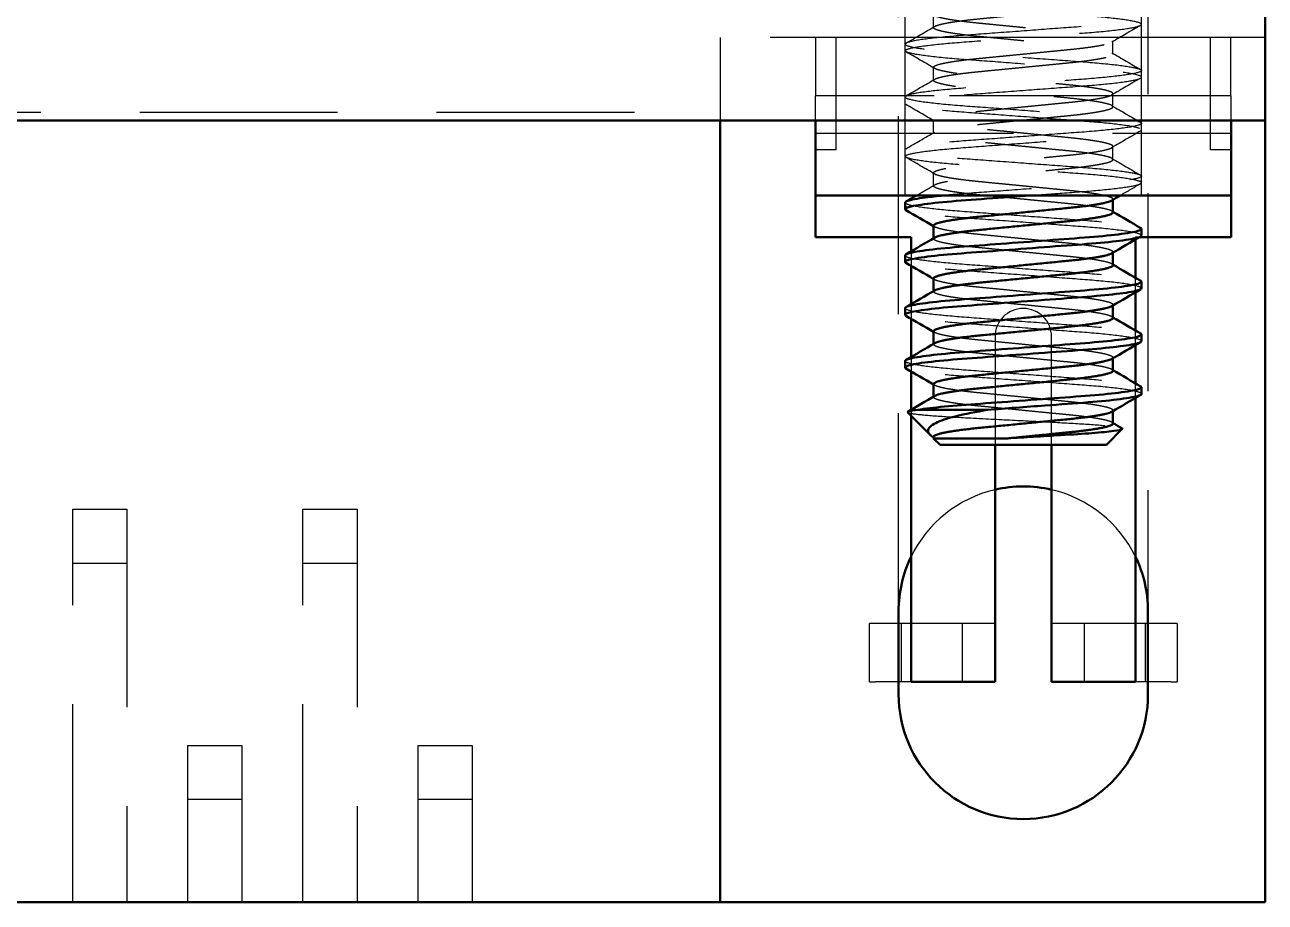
# Model space of a CAD drawing. Header units: millimetres. Extents: x 0 to 420, y 0 to 297.
# Drawn here: x 110.17 to 125.09, y 179.51 to 190.07 of the extents above; entities that cross this region are included whole.
import ezdxf

# ---------------------------------------------------------------- set-up
doc = ezdxf.new("R2010")
doc.units = ezdxf.units.MM
doc.header["$LTSCALE"] = 0.75
doc.linetypes.add('HIDDEN2', pattern=[4.7625, 3.175, -1.5875])
doc.layers.add('Hidden', color=7, linetype='HIDDEN2', lineweight=25)
doc.layers.add('Visible', color=7, linetype='Continuous', lineweight=50)

msp = doc.modelspace()

# ---------------------------------------------------------------- linework, layer by layer
at = {"layer": 'Hidden', "extrusion": (-1e-16, -1, 0)}
for p, q in [((120.681, 183.015), (120.681, 191.615)), ((120.759, 189.915), (120.759, 191.615)), ((123.603, 189.915), (123.603, 191.615)), ((123.681, 191.615), (123.681, 183.015)), ((121.102, 190.033), (121.102, 190.192)), ((118.536, 189.915), (118.536, 188.915)), ((125.091, 189.915), (118.536, 189.915)), ((119.686, 189.215), (119.686, 189.915)), ((119.931, 189.215), (119.931, 189.915)), ((123.676, 189.915), (120.686, 189.915)), ((120.759, 189.215), (120.759, 189.915)), ((120.759, 189.755), (120.759, 189.835)), ((123.26, 189.716), (123.26, 189.874)), ((123.603, 189.215), (123.603, 189.915)), ((124.431, 189.215), (124.431, 189.915)), ((124.676, 189.215), (124.676, 189.915)), ((121.102, 189.398), (121.102, 189.557)), ((123.603, 189.438), (123.603, 189.517)), ((124.681, 189.215), (119.681, 189.215)), ((119.681, 188.915), (119.681, 189.215)), ((119.931, 188.565), (119.931, 189.215)), ((123.676, 189.215), (120.686, 189.215)), ((120.759, 188.015), (120.759, 189.215)), ((123.26, 189.081), (123.26, 189.239)), ((123.603, 188.015), (123.603, 189.215)), ((124.431, 188.565), (124.431, 189.215)), ((124.681, 188.915), (124.681, 189.215)), ((120.759, 189.12), (120.759, 189.2)), ((100.836, 189.015), (118.536, 189.015)), ((121.102, 188.763), (121.102, 188.922)), ((119.681, 188.765), (124.681, 188.765)), ((123.603, 188.803), (123.603, 188.882)), ((119.931, 188.565), (119.681, 188.565)), ((120.759, 188.485), (120.759, 188.565)), ((123.26, 188.446), (123.26, 188.604)), ((124.681, 188.565), (124.431, 188.565)), ((121.102, 188.128), (121.102, 188.287)), ((123.603, 188.168), (123.603, 188.247)), ((123.26, 187.962), (123.26, 187.969)), ((121.102, 187.493), (121.102, 187.5)), ((123.531, 187.485), (123.531, 187.515)), ((123.582, 187.515), (123.531, 187.515)), ((120.831, 187.342), (120.831, 187.168)), ((123.26, 187.327), (123.26, 187.334)), ((123.531, 186.85), (123.531, 187.025)), ((121.102, 186.858), (121.102, 186.865)), ((120.831, 186.707), (120.831, 186.533)), ((123.26, 186.692), (123.26, 186.699)), ((123.531, 186.215), (123.531, 186.39)), ((121.102, 186.223), (121.102, 186.23)), ((121.841, 186.315), (121.841, 185.015)), ((122.521, 185.015), (122.521, 186.315)), ((120.831, 186.072), (120.831, 185.898)), ((123.26, 186.057), (123.26, 186.064)), ((123.531, 185.58), (123.531, 185.755)), ((121.102, 185.588), (121.102, 185.595)), ((120.831, 185.437), (120.831, 185.365)), ((123.26, 185.422), (123.26, 185.429)), ((121.116, 185.097), (121.107, 185.102)), ((110.746, 183.59), (110.746, 184.24)), ((110.746, 184.24), (111.396, 184.24)), ((110.746, 179.515), (110.746, 184.24)), ((110.746, 184.24), (111.396, 184.24)), ((111.396, 184.24), (111.396, 183.59)), ((111.396, 184.24), (111.396, 179.515)), ((113.516, 183.59), (113.516, 184.24)), ((113.516, 184.24), (114.166, 184.24)), ((113.516, 179.515), (113.516, 184.24)), ((113.516, 184.24), (114.166, 184.24)), ((114.166, 184.24), (114.166, 183.59)), ((114.166, 184.24), (114.166, 179.515)), ((111.396, 183.59), (110.746, 183.59)), ((114.166, 183.59), (113.516, 183.59)), ((120.403, 182.865), (120.331, 182.865)), ((120.331, 182.165), (120.331, 182.865)), ((120.831, 182.865), (120.403, 182.865)), ((120.831, 182.865), (120.712, 182.865)), ((120.712, 182.865), (120.712, 182.165)), ((120.831, 182.865), (120.712, 182.865)), ((120.712, 182.865), (120.712, 182.165)), ((121.841, 182.865), (120.831, 182.865)), ((121.449, 182.165), (121.449, 182.865)), ((123.531, 182.865), (122.521, 182.865)), ((122.913, 182.865), (122.913, 182.165)), ((123.959, 182.865), (123.531, 182.865)), ((123.65, 182.865), (123.531, 182.865)), ((123.65, 182.865), (123.531, 182.865)), ((123.65, 182.165), (123.65, 182.865)), ((123.65, 182.165), (123.65, 182.865)), ((124.031, 182.865), (123.959, 182.865)), ((124.031, 182.865), (124.031, 182.165)), ((120.331, 182.165), (120.403, 182.165)), ((120.831, 182.165), (120.403, 182.165)), ((120.831, 182.165), (120.712, 182.165)), ((120.831, 182.165), (120.712, 182.165)), ((123.959, 182.165), (123.531, 182.165)), ((123.65, 182.165), (123.531, 182.165)), ((123.65, 182.165), (123.531, 182.165)), ((123.959, 182.165), (124.031, 182.165)), ((112.131, 180.75), (112.131, 181.4)), ((112.131, 181.4), (112.781, 181.4)), ((112.131, 179.515), (112.131, 181.4)), ((112.131, 181.4), (112.781, 181.4)), ((112.781, 181.4), (112.781, 180.75)), ((112.781, 181.4), (112.781, 179.515)), ((114.901, 180.75), (114.901, 181.4)), ((114.901, 181.4), (115.551, 181.4)), ((114.901, 179.515), (114.901, 181.4)), ((114.901, 181.4), (115.551, 181.4)), ((115.551, 181.4), (115.551, 180.75)), ((115.551, 181.4), (115.551, 179.515)), ((112.781, 180.75), (112.131, 180.75)), ((115.551, 180.75), (114.901, 180.75))]:
    msp.add_line(p, q, dxfattribs=at)
at = {"layer": 'Hidden'}
for centre, radius, start, end in [((122.181, 186.315), 0.34, 0, 180), ((122.181, 183.015), 1.5, 103.1009, 154.1581), ((122.181, 183.015), 1.5, 25.8419, 76.8991)]:
    msp.add_arc(centre, radius, start, end, dxfattribs=at)
for points, knots in [([(122.258, 188.015), (122.411, 188.026), (122.561, 188.037), (122.872, 188.06), (123.026, 188.072), (123.292, 188.098), (123.401, 188.112), (123.555, 188.139), (123.598, 188.153), (123.608, 188.177), (123.578, 188.189), (123.452, 188.216), (123.353, 188.23), (123.099, 188.258), (122.947, 188.27), (122.612, 188.294), (122.433, 188.308), (122.061, 188.335), (121.872, 188.35), (121.523, 188.376), (121.366, 188.387), (121.093, 188.413), (120.981, 188.426), (120.818, 188.454), (120.771, 188.468), (120.751, 188.492), (120.775, 188.504), (120.893, 188.531), (120.987, 188.545), (121.233, 188.572), (121.384, 188.585), (121.716, 188.609), (121.893, 188.623), (122.259, 188.65), (122.444, 188.664), (122.793, 188.69), (122.953, 188.701), (123.238, 188.727), (123.358, 188.741), (123.529, 188.768), (123.58, 188.782), (123.614, 188.807), (123.595, 188.819), (123.485, 188.846), (123.394, 188.86), (123.159, 188.887), (123.018, 188.899), (122.694, 188.923), (122.512, 188.937), (122.14, 188.965), (121.954, 188.978), (121.603, 189.005), (121.441, 189.016), (121.149, 189.041), (121.025, 189.056), (120.846, 189.083), (120.79, 189.097), (120.747, 189.122), (120.761, 189.134), (120.861, 189.16), (120.947, 189.175), (121.175, 189.202), (121.314, 189.214), (121.634, 189.238), (121.814, 189.252), (122.185, 189.279), (122.372, 189.293), (122.726, 189.32), (122.89, 189.331), (123.187, 189.356), (123.315, 189.37), (123.503, 189.398), (123.564, 189.412), (123.615, 189.437), (123.605, 189.449), (123.515, 189.475), (123.433, 189.489), (123.211, 189.517), (123.076, 189.53), (122.76, 189.554), (122.581, 189.567), (122.21, 189.594), (122.023, 189.608), (121.667, 189.635), (121.501, 189.646), (121.201, 189.671), (121.071, 189.685), (120.875, 189.713), (120.809, 189.726), (120.748, 189.752), (120.753, 189.763), (120.833, 189.79), (120.91, 189.804), (121.123, 189.831), (121.256, 189.844), (121.567, 189.869), (121.745, 189.882), (122.115, 189.909), (122.303, 189.923), (122.661, 189.95), (122.829, 189.962), (123.134, 189.986), (123.268, 190), (123.472, 190.028), (123.542, 190.041), (123.612, 190.067), (123.612, 190.078), (123.541, 190.104), (123.469, 190.119), (123.262, 190.146), (123.133, 190.159), (122.827, 190.184), (122.653, 190.196), (122.286, 190.224), (122.097, 190.238), (121.736, 190.265), (121.567, 190.277), (121.256, 190.301), (121.119, 190.315), (120.906, 190.342), (120.832, 190.356), (120.753, 190.382), (120.748, 190.393), (120.809, 190.419), (120.877, 190.433), (121.076, 190.461), (121.203, 190.474), (121.502, 190.499), (121.673, 190.511), (122.037, 190.538), (122.226, 190.552), (122.589, 190.579), (122.76, 190.592), (123.077, 190.616), (123.217, 190.629), (123.438, 190.657), (123.517, 190.671), (123.605, 190.697), (123.615, 190.708), (123.564, 190.734), (123.5, 190.748), (123.308, 190.776), (123.185, 190.789), (122.891, 190.815), (122.724, 190.826), (122.363, 190.853), (122.174, 190.867), (121.808, 190.894), (121.635, 190.907), (121.314, 190.931), (121.17, 190.944), (120.941, 190.972), (120.858, 190.986), (120.761, 191.012), (120.747, 191.024), (120.789, 191.049), (120.847, 191.063), (121.029, 191.09), (121.149, 191.104), (121.436, 191.129), (121.6, 191.141), (121.956, 191.167), (122.146, 191.181), (122.514, 191.209), (122.689, 191.222), (123.017, 191.246), (123.166, 191.259), (123.403, 191.287), (123.491, 191.301), (123.595, 191.327), (123.614, 191.339), (123.581, 191.364), (123.527, 191.378), (123.353, 191.405), (123.236, 191.419), (122.955, 191.445), (122.794, 191.456), (122.44, 191.482), (122.25, 191.496), (121.881, 191.524), (121.704, 191.537), (121.373, 191.562), (121.223, 191.574), (120.979, 191.602), (120.887, 191.616), (120.773, 191.642), (120.75, 191.654), (120.773, 191.679), (120.823, 191.693), (120.989, 191.72), (121.102, 191.734), (121.377, 191.76), (121.535, 191.771), (121.885, 191.797), (122.075, 191.811), (122.446, 191.839), (122.624, 191.852), (122.958, 191.877), (123.11, 191.889), (123.361, 191.916), (123.458, 191.93), (123.578, 191.956), (123.606, 191.968), (123.601, 191.99), (123.568, 192.002), (123.506, 192.015)], [-5.66202, -5.66202, -5.66202, -5.66202, -5.61588, -5.61588, -5.561452, -5.561452, -5.505778, -5.505778, -5.449048, -5.449048, -5.394825, -5.394825, -5.338572, -5.338572, -5.282554, -5.282554, -5.227715, -5.227715, -5.170721, -5.170721, -5.116172, -5.116172, -5.06069, -5.06069, -5.004, -5.004, -4.949871, -4.949871, -4.893796, -4.893796, -4.837341, -4.837341, -4.782651, -4.782651, -4.727167, -4.727167, -4.672639, -4.672639, -4.615643, -4.615643, -4.560803, -4.560803, -4.504819, -4.504819, -4.448563, -4.448563, -4.39434, -4.39434, -4.337616, -4.337616, -4.281937, -4.281937, -4.227523, -4.227523, -4.170314, -4.170314, -4.115277, -4.115277, -4.059629, -4.059629, -4.003148, -4.003148, -3.948729, -3.948729, -3.891915, -3.891915, -3.835995, -3.835995, -3.781595, -3.781595, -3.724127, -3.724127, -3.668848, -3.668848, -3.613424, -3.613424, -3.556678, -3.556678, -3.502062, -3.502062, -3.445266, -3.445266, -3.389299, -3.389299, -3.335039, -3.335039, -3.278229, -3.278229, -3.222872, -3.222872, -3.167841, -3.167841, -3.110998, -3.110998, -3.056294, -3.056294, -2.999423, -2.999423, -2.943354, -2.943354, -2.889152, -2.889152, -2.832375, -2.832375, -2.776907, -2.776907, -2.722143, -2.722143, -2.665172, -2.665172, -2.610351, -2.610351, -2.553969, -2.553969, -2.49775, -2.49775, -2.443516, -2.443516, -2.386729, -2.386729, -2.331099, -2.331099, -2.276518, -2.276518, -2.219369, -2.219369, -2.164384, -2.164384, -2.108408, -2.108408, -2.051995, -2.051995, -1.997634, -1.997634, -1.940792, -1.940792, -1.884953, -1.884953, -1.830459, -1.830459, -1.773084, -1.773084, -1.717888, -1.717888, -1.662219, -1.662219, -1.605569, -1.605569, -1.551045, -1.551045, -1.494269, -1.494269, -1.438408, -1.438408, -1.384122, -1.384122, -1.327328, -1.327328, -1.272083, -1.272083, -1.216884, -1.216884, -1.160165, -1.160165, -1.105577, -1.105577, -1.048389, -1.048389, -0.992462, -0.992462, -0.93829, -0.93829, -0.881558, -0.881558, -0.826238, -0.826238, -0.771354, -0.771354, -0.714545, -0.714545, -0.659875, -0.659875, -0.603216, -0.603216, -0.547173, -0.547173, -0.493034, -0.493034, -0.436324, -0.436324, -0.380878, -0.380878, -0.326238, -0.326238, -0.269286, -0.269286, -0.214486, -0.214486, -0.158294, -0.158294, -0.102089, -0.102089, -0.051195, -0.051195, -0.000001, -0.000001, -0.000001, -0.000001]), ([(123.477, 192.015), (123.431, 192.006), (123.372, 191.998), (123.233, 191.981), (123.154, 191.973), (122.925, 191.953), (122.763, 191.942), (122.412, 191.916), (122.226, 191.902), (121.854, 191.874), (121.672, 191.861), (121.347, 191.836), (121.206, 191.824), (120.97, 191.797), (120.879, 191.783), (120.768, 191.756), (120.748, 191.744), (120.781, 191.719), (120.832, 191.706), (121.001, 191.678), (121.121, 191.664), (121.405, 191.638), (121.565, 191.627), (121.913, 191.601), (122.098, 191.587), (122.471, 191.559), (122.654, 191.546), (122.984, 191.521), (123.128, 191.509), (123.371, 191.482), (123.466, 191.468), (123.587, 191.441), (123.613, 191.429), (123.589, 191.404), (123.542, 191.391), (123.381, 191.363), (123.266, 191.349), (122.988, 191.323), (122.83, 191.312), (122.484, 191.286), (122.3, 191.272), (121.928, 191.245), (121.743, 191.231), (121.409, 191.206), (121.262, 191.194), (121.013, 191.168), (120.914, 191.154), (120.782, 191.126), (120.752, 191.113), (120.767, 191.089), (120.809, 191.076), (120.962, 191.048), (121.073, 191.034), (121.345, 191.008), (121.501, 190.996), (121.844, 190.971), (122.027, 190.957), (122.399, 190.93), (122.586, 190.916), (122.923, 190.891), (123.072, 190.879), (123.328, 190.853), (123.431, 190.839), (123.571, 190.811), (123.606, 190.798), (123.601, 190.774), (123.563, 190.761), (123.421, 190.734), (123.315, 190.72), (123.05, 190.693), (122.895, 190.682), (122.556, 190.656), (122.374, 190.643), (122.001, 190.615), (121.812, 190.601), (121.469, 190.575), (121.317, 190.564), (121.055, 190.538), (120.948, 190.524), (120.8, 190.496), (120.761, 190.483), (120.757, 190.459), (120.789, 190.446), (120.922, 190.419), (121.024, 190.405), (121.282, 190.378), (121.435, 190.366), (121.772, 190.341), (121.952, 190.328), (122.325, 190.3), (122.514, 190.286), (122.861, 190.26), (123.016, 190.249), (123.284, 190.223), (123.394, 190.209), (123.551, 190.182), (123.595, 190.168), (123.609, 190.144), (123.581, 190.132), (123.458, 190.105), (123.361, 190.091), (123.109, 190.063), (122.958, 190.051), (122.624, 190.026), (122.445, 190.013), (122.074, 189.985), (121.885, 189.971), (121.534, 189.945), (121.376, 189.934), (121.102, 189.908), (120.988, 189.895), (120.823, 189.867), (120.773, 189.853), (120.75, 189.829), (120.773, 189.817), (120.887, 189.79), (120.979, 189.776), (121.224, 189.748), (121.374, 189.736), (121.705, 189.711), (121.881, 189.698), (122.251, 189.671), (122.441, 189.657), (122.794, 189.63), (122.955, 189.619), (123.236, 189.593), (123.353, 189.58), (123.527, 189.552), (123.581, 189.538), (123.614, 189.513), (123.595, 189.502), (123.49, 189.475), (123.403, 189.461), (123.165, 189.434), (123.017, 189.421), (122.689, 189.396), (122.513, 189.383), (122.145, 189.356), (121.956, 189.342), (121.599, 189.315), (121.435, 189.304), (121.148, 189.278), (121.029, 189.265), (120.847, 189.237), (120.789, 189.223), (120.747, 189.198), (120.761, 189.187), (120.858, 189.16), (120.942, 189.146), (121.171, 189.119), (121.314, 189.105), (121.636, 189.081), (121.809, 189.069), (122.175, 189.041), (122.364, 189.027), (122.724, 189), (122.892, 188.989), (123.185, 188.964), (123.309, 188.95), (123.5, 188.922), (123.564, 188.908), (123.615, 188.883), (123.605, 188.872), (123.517, 188.845), (123.438, 188.831), (123.217, 188.804), (123.076, 188.79), (122.753, 188.766), (122.573, 188.753), (122.203, 188.725), (122.015, 188.711), (121.66, 188.685), (121.495, 188.673), (121.195, 188.648), (121.066, 188.634), (120.871, 188.607), (120.807, 188.593), (120.748, 188.567), (120.753, 188.556), (120.835, 188.53), (120.913, 188.516), (121.129, 188.488), (121.262, 188.475), (121.574, 188.451), (121.753, 188.438), (122.123, 188.41), (122.311, 188.396), (122.669, 188.37), (122.836, 188.358), (123.14, 188.333), (123.273, 188.319), (123.476, 188.292), (123.545, 188.278), (123.612, 188.252), (123.611, 188.241), (123.539, 188.215), (123.465, 188.201), (123.257, 188.173), (123.127, 188.16), (122.82, 188.135), (122.645, 188.123), (122.277, 188.096), (122.088, 188.082), (121.728, 188.055), (121.559, 188.043), (121.343, 188.026), (121.281, 188.02), (121.224, 188.015)], [-9.324967, -9.324967, -9.324967, -9.324967, -9.290712, -9.290712, -9.257025, -9.257025, -9.202444, -9.202444, -9.146628, -9.146628, -9.089746, -9.089746, -9.035382, -9.035382, -8.978985, -8.978985, -8.922792, -8.922792, -8.867812, -8.867812, -8.810672, -8.810672, -8.755964, -8.755964, -8.700338, -8.700338, -8.643493, -8.643493, -8.589219, -8.589219, -8.532999, -8.532999, -8.476363, -8.476363, -8.421529, -8.421529, -8.364548, -8.364548, -8.309621, -8.309621, -8.254137, -8.254137, -8.197285, -8.197285, -8.143006, -8.143006, -8.086916, -8.086916, -8.029767, -8.029767, -7.975031, -7.975031, -7.918157, -7.918157, -7.862935, -7.862935, -7.807542, -7.807542, -7.75064, -7.75064, -7.696271, -7.696271, -7.640264, -7.640264, -7.583377, -7.583377, -7.528716, -7.528716, -7.471924, -7.471924, -7.416264, -7.416264, -7.360934, -7.360934, -7.303416, -7.303416, -7.248868, -7.248868, -7.192896, -7.192896, -7.135964, -7.135964, -7.081484, -7.081484, -7.024941, -7.024941, -6.969009, -6.969009, -6.913903, -6.913903, -6.856626, -6.856626, -6.802022, -6.802022, -6.746272, -6.746272, -6.68941, -6.68941, -6.635087, -6.635087, -6.578752, -6.578752, -6.522442, -6.522442, -6.467515, -6.467515, -6.410431, -6.410431, -6.355673, -6.355673, -6.300098, -6.300098, -6.24326, -6.24326, -6.188999, -6.188999, -6.132827, -6.132827, -6.07605, -6.07605, -6.021255, -6.021255, -5.964315, -5.964315, -5.909313, -5.909313, -5.853866, -5.853866, -5.797008, -5.797008, -5.742715, -5.742715, -5.68666, -5.68666, -5.629354, -5.629354, -5.574642, -5.574642, -5.517794, -5.517794, -5.462478, -5.462478, -5.407107, -5.407107, -5.350187, -5.350187, -5.295781, -5.295781, -5.239794, -5.239794, -5.182891, -5.182891, -5.128243, -5.128243, -5.071466, -5.071466, -5.01568, -5.01568, -4.960359, -4.960359, -4.902854, -4.902854, -4.848242, -4.848242, -4.792278, -4.792278, -4.735311, -4.735311, -4.678386, -4.678386, -4.62232, -4.62232, -4.567926, -4.567926, -4.510986, -4.510986, -4.455534, -4.455534, -4.40032, -4.40032, -4.343382, -4.343382, -4.288586, -4.288586, -4.23148, -4.23148, -4.175323, -4.175323, -4.121005, -4.121005, -4.064107, -4.064107, -4.008555, -4.008555, -3.953625, -3.953625, -3.896571, -3.896571, -3.841669, -3.841669, -3.785066, -3.785066, -3.72877, -3.72877, -3.674441, -3.674441, -3.650976, -3.650976, -3.650976, -3.650976]), ([(120.759, 187.93), (120.759, 187.924), (120.765, 187.919), (120.811, 187.9), (120.881, 187.886), (121.081, 187.858), (121.209, 187.845), (121.509, 187.82), (121.681, 187.808), (122.046, 187.781), (122.235, 187.767), (122.598, 187.74), (122.768, 187.728), (123.083, 187.703), (123.223, 187.69), (123.442, 187.662), (123.52, 187.648), (123.577, 187.631), (123.587, 187.627), (123.593, 187.623)], [-3.5315691, -3.5315691, -3.5315691, -3.5315691, -3.5071146, -3.5071146, -3.449893, -3.449893, -3.3948362, -3.3948362, -3.3386622, -3.3386622, -3.2821817, -3.2821817, -3.2277459, -3.2277459, -3.1708041, -3.1708041, -3.1149029, -3.1149029, -3.0978846, -3.0978846, -3.0978846, -3.0978846]), ([(123.603, 187.533), (123.603, 187.533), (123.603, 187.534), (123.599, 187.547), (123.56, 187.56), (123.415, 187.587), (123.307, 187.601), (123.04, 187.628), (122.885, 187.639), (122.544, 187.665), (122.362, 187.678), (121.988, 187.706), (121.8, 187.72), (121.458, 187.745), (121.307, 187.757), (121.047, 187.783), (120.942, 187.797), (120.818, 187.82), (120.784, 187.83), (120.768, 187.839)], [-6.3445245, -6.3445245, -6.3445245, -6.3445245, -6.3413396, -6.3413396, -6.2867318, -6.2867318, -6.2299934, -6.2299934, -6.1745494, -6.1745494, -6.1192776, -6.1192776, -6.0618177, -6.0618177, -6.00741, -6.00741, -5.9514976, -5.9514976, -5.9112672, -5.9112672, -5.9112672, -5.9112672]), ([(120.759, 187.295), (120.759, 187.291), (120.762, 187.287), (120.791, 187.27), (120.851, 187.256), (121.037, 187.229), (121.158, 187.215), (121.447, 187.19), (121.613, 187.178), (121.971, 187.152), (122.16, 187.137), (122.527, 187.11), (122.702, 187.097), (123.027, 187.073), (123.173, 187.06), (123.407, 187.032), (123.494, 187.018), (123.568, 186.999), (123.584, 186.994), (123.593, 186.989)], [-2.6302563, -2.6302563, -2.6302563, -2.6302563, -2.6132978, -2.6132978, -2.5558333, -2.5558333, -2.500558, -2.500558, -2.4451611, -2.4451611, -2.3884173, -2.3884173, -2.3338048, -2.3338048, -2.2770173, -2.2770173, -2.2210523, -2.2210523, -2.1972637, -2.1972637, -2.1972637, -2.1972637]), ([(123.603, 186.898), (123.603, 186.9), (123.602, 186.902), (123.586, 186.917), (123.538, 186.93), (123.374, 186.958), (123.258, 186.972), (122.978, 186.998), (122.819, 187.009), (122.472, 187.035), (122.288, 187.049), (121.916, 187.076), (121.731, 187.09), (121.399, 187.115), (121.253, 187.126), (121.005, 187.153), (120.908, 187.167), (120.807, 187.189), (120.781, 187.196), (120.768, 187.204)], [-7.2434415, -7.2434415, -7.2434415, -7.2434415, -7.2330016, -7.2330016, -7.1781936, -7.1781936, -7.1212361, -7.1212361, -7.0664631, -7.0664631, -7.0110071, -7.0110071, -6.9542338, -6.9542338, -6.9000353, -6.9000353, -6.8439782, -6.8439782, -6.8109643, -6.8109643, -6.8109643, -6.8109643]), ([(120.759, 186.66), (120.759, 186.658), (120.76, 186.655), (120.775, 186.641), (120.826, 186.627), (120.994, 186.599), (121.108, 186.585), (121.384, 186.56), (121.543, 186.548), (121.894, 186.522), (122.084, 186.508), (122.454, 186.481), (122.632, 186.467), (122.966, 186.443), (123.117, 186.43), (123.366, 186.403), (123.462, 186.389), (123.558, 186.368), (123.581, 186.361), (123.593, 186.353)], [-1.7309622, -1.7309622, -1.7309622, -1.7309622, -1.7209898, -1.7209898, -1.6642196, -1.6642196, -1.6087503, -1.6087503, -1.5540039, -1.5540039, -1.4970314, -1.4970314, -1.4422097, -1.4422097, -1.3858555, -1.3858555, -1.3296346, -1.3296346, -1.2984916, -1.2984916, -1.2984916, -1.2984916]), ([(123.603, 186.263), (123.603, 186.267), (123.6, 186.27), (123.57, 186.287), (123.513, 186.3), (123.332, 186.328), (123.207, 186.342), (122.914, 186.368), (122.752, 186.379), (122.4, 186.405), (122.214, 186.419), (121.842, 186.447), (121.66, 186.46), (121.337, 186.484), (121.196, 186.497), (120.963, 186.524), (120.874, 186.538), (120.795, 186.558), (120.778, 186.563), (120.768, 186.569)], [-8.1428507, -8.1428507, -8.1428507, -8.1428507, -8.1253313, -8.1253313, -8.0701537, -8.0701537, -8.0127976, -8.0127976, -7.9583055, -7.9583055, -7.9024857, -7.9024857, -7.8456529, -7.8456529, -7.7913057, -7.7913057, -7.7349103, -7.7349103, -7.7097887, -7.7097887, -7.7097887, -7.7097887]), ([(120.759, 186.025), (120.759, 186.024), (120.759, 186.024), (120.762, 186.011), (120.803, 185.997), (120.953, 185.97), (121.06, 185.956), (121.324, 185.93), (121.477, 185.918), (121.821, 185.893), (122.01, 185.879), (122.383, 185.851), (122.564, 185.837), (122.903, 185.812), (123.058, 185.801), (123.321, 185.774), (123.426, 185.76), (123.546, 185.736), (123.578, 185.727), (123.593, 185.718)], [-0.8320296, -0.8320296, -0.8320296, -0.8320296, -0.8295443, -0.8295443, -0.7727045, -0.7727045, -0.7168611, -0.7168611, -0.6623747, -0.6623747, -0.6049931, -0.6049931, -0.5497919, -0.5497919, -0.494141, -0.494141, -0.4374853, -0.4374853, -0.3987018, -0.3987018, -0.3987018, -0.3987018]), ([(123.603, 185.628), (123.603, 185.633), (123.596, 185.639), (123.551, 185.657), (123.484, 185.671), (123.286, 185.699), (123.155, 185.712), (122.854, 185.737), (122.688, 185.749), (122.331, 185.775), (122.143, 185.789), (121.771, 185.817), (121.591, 185.83), (121.275, 185.854), (121.141, 185.867), (120.922, 185.895), (120.842, 185.909), (120.785, 185.926), (120.775, 185.93), (120.768, 185.934)], [-9.0414321, -9.0414321, -9.0414321, -9.0414321, -9.0167781, -9.0167781, -8.9614821, -8.9614821, -8.9047662, -8.9047662, -8.8506068, -8.8506068, -8.7947034, -8.7947034, -8.7374983, -8.7374983, -8.6829323, -8.6829323, -8.6262353, -8.6262353, -8.6093194, -8.6093194, -8.6093194, -8.6093194]), ([(120.789, 185.407), (120.79, 185.406), (120.792, 185.405), (120.812, 185.396), (120.865, 185.387), (121.033, 185.37), (121.143, 185.362), (121.366, 185.348), (121.518, 185.34), (121.897, 185.321), (122.071, 185.312), (122.402, 185.295), (122.557, 185.287), (122.848, 185.271), (122.979, 185.263), (123.186, 185.246), (123.262, 185.238), (123.344, 185.224), (123.361, 185.219), (123.369, 185.214)], [-0.5690333, -0.5690333, -0.5690333, -0.5690333, -0.5590926, -0.5590926, -0.4914394, -0.4914394, -0.4263656, -0.4263656, -0.3815815, -0.3815815, -0.347023, -0.347023, -0.3149821, -0.3149821, -0.281842, -0.281842, -0.2510152, -0.2510152, -0.2300744, -0.2300744, -0.2300744, -0.2300744])]:
    msp.add_open_spline(points, degree=3, knots=knots, dxfattribs=at)
for points, weights, knots in [([(123.26, 187.811), (123.26, 187.864), (122.72, 187.916), (122.181, 187.969), (121.642, 188.022), (121.102, 188.075), (121.102, 188.128), (121.102, 188.181), (121.642, 188.234), (122.181, 188.287), (122.72, 188.34), (123.26, 188.393), (123.26, 188.446), (123.26, 188.499), (122.72, 188.551), (122.181, 188.604), (121.642, 188.657), (121.102, 188.71), (121.102, 188.763), (121.102, 188.816), (121.642, 188.869), (122.181, 188.922), (122.72, 188.975), (123.26, 189.028), (123.26, 189.081), (123.26, 189.134), (122.72, 189.186), (122.181, 189.239), (121.642, 189.292), (121.102, 189.345), (121.102, 189.398), (121.102, 189.451), (121.642, 189.504), (122.181, 189.557), (122.72, 189.61), (123.26, 189.663), (123.26, 189.716), (123.26, 189.769), (122.72, 189.821), (122.181, 189.874), (121.642, 189.927), (121.102, 189.98), (121.102, 190.033), (121.102, 190.086), (121.642, 190.139), (122.181, 190.192), (122.72, 190.245), (123.26, 190.298), (123.26, 190.351), (123.26, 190.404), (122.72, 190.456), (122.181, 190.509), (121.642, 190.562), (121.102, 190.615), (121.102, 190.668), (121.102, 190.721), (121.642, 190.774), (122.181, 190.827), (122.72, 190.88), (123.26, 190.933), (123.26, 190.986), (123.26, 191.039), (122.72, 191.091), (122.181, 191.144), (121.642, 191.197), (121.102, 191.25), (121.102, 191.303), (121.102, 191.356), (121.642, 191.409), (122.181, 191.462), (122.72, 191.515), (123.26, 191.568), (123.26, 191.621), (123.26, 191.674), (122.72, 191.726), (122.181, 191.779), (121.642, 191.832), (121.102, 191.885), (121.102, 191.938), (121.102, 191.974), (121.392, 192.015)], [1, 0.866025403784, 1, 0.866025403784, 1, 0.866025403784, 1, 0.866025403784, 1, 0.866025403784, 1, 0.866025403784, 1, 0.866025403784, 1, 0.866025403784, 1, 0.866025403784, 1, 0.866025403784, 1, 0.866025403784, 1, 0.866025403784, 1, 0.866025403784, 1, 0.866025403784, 1, 0.866025403784, 1, 0.866025403784, 1, 0.866025403784, 1, 0.866025403784, 1, 0.866025403784, 1, 0.866025403784, 1, 0.866025403784, 1, 0.866025403784, 1, 0.866025403784, 1, 0.866025403784, 1, 0.866025403784, 1, 0.866025403784, 1, 0.866025403784, 1, 0.866025403784, 1, 0.866025403784, 1, 0.866025403784, 1, 0.866025403784, 1, 0.866025403784, 1, 0.866025403784, 1, 0.866025403784, 1, 0.866025403784, 1, 0.866025403784, 1, 0.866025403784, 1, 0.866025403784, 1, 0.866025403784, 1, 0.904604290732, 0.945060326553], [0.3125, 0.3125, 0.3125, 0.3229167, 0.3229167, 0.3333333, 0.3333333, 0.34375, 0.34375, 0.3541667, 0.3541667, 0.3645833, 0.3645833, 0.375, 0.375, 0.3854167, 0.3854167, 0.3958333, 0.3958333, 0.40625, 0.40625, 0.4166667, 0.4166667, 0.4270833, 0.4270833, 0.4375, 0.4375, 0.4479167, 0.4479167, 0.4583333, 0.4583333, 0.46875, 0.46875, 0.4791667, 0.4791667, 0.4895833, 0.4895833, 0.5, 0.5, 0.5104167, 0.5104167, 0.5208333, 0.5208333, 0.53125, 0.53125, 0.5416667, 0.5416667, 0.5520833, 0.5520833, 0.5625, 0.5625, 0.5729167, 0.5729167, 0.5833333, 0.5833333, 0.59375, 0.59375, 0.6041667, 0.6041667, 0.6145833, 0.6145833, 0.625, 0.625, 0.6354167, 0.6354167, 0.6458333, 0.6458333, 0.65625, 0.65625, 0.6666667, 0.6666667, 0.6770833, 0.6770833, 0.6875, 0.6875, 0.6979167, 0.6979167, 0.7083333, 0.7083333, 0.71875, 0.71875, 0.7261671, 0.7261671, 0.7261671]), ([(123.246, 187.954), (123.26, 187.962), (123.26, 187.969), (123.26, 188.022), (122.72, 188.075), (122.181, 188.128), (121.642, 188.181), (121.102, 188.234), (121.102, 188.287), (121.102, 188.34), (121.642, 188.393), (122.181, 188.446), (122.72, 188.499), (123.26, 188.551), (123.26, 188.604), (123.26, 188.657), (122.72, 188.71), (122.181, 188.763), (121.642, 188.816), (121.102, 188.869), (121.102, 188.922), (121.102, 188.975), (121.642, 189.028), (122.181, 189.081), (122.72, 189.134), (123.26, 189.186), (123.26, 189.239), (123.26, 189.292), (122.72, 189.345), (122.181, 189.398), (121.642, 189.451), (121.102, 189.504), (121.102, 189.557), (121.102, 189.61), (121.642, 189.663), (122.181, 189.716), (122.72, 189.769), (123.26, 189.821), (123.26, 189.874), (123.26, 189.927), (122.72, 189.98), (122.181, 190.033), (121.642, 190.086), (121.102, 190.139), (121.102, 190.192), (121.102, 190.245), (121.642, 190.298), (122.181, 190.351), (122.72, 190.404), (123.26, 190.456), (123.26, 190.509), (123.26, 190.562), (122.72, 190.615), (122.181, 190.668), (121.642, 190.721), (121.102, 190.774), (121.102, 190.827), (121.102, 190.88), (121.642, 190.933), (122.181, 190.986), (122.72, 191.039), (123.26, 191.091), (123.26, 191.144), (123.26, 191.197), (122.72, 191.25), (122.181, 191.303), (121.642, 191.356), (121.102, 191.409), (121.102, 191.462), (121.102, 191.515), (121.642, 191.568), (122.181, 191.621), (122.72, 191.674), (123.26, 191.726), (123.26, 191.779), (123.26, 191.832), (122.72, 191.885), (122.181, 191.938), (121.642, 191.991), (121.527, 192.002), (121.432, 192.015)], [0.96501326851, 0.979312070091, 1, 0.866025403784, 1, 0.866025403784, 1, 0.866025403784, 1, 0.866025403784, 1, 0.866025403784, 1, 0.866025403784, 1, 0.866025403784, 1, 0.866025403784, 1, 0.866025403784, 1, 0.866025403784, 1, 0.866025403784, 1, 0.866025403784, 1, 0.866025403784, 1, 0.866025403784, 1, 0.866025403784, 1, 0.866025403784, 1, 0.866025403784, 1, 0.866025403784, 1, 0.866025403784, 1, 0.866025403784, 1, 0.866025403784, 1, 0.866025403784, 1, 0.866025403784, 1, 0.866025403784, 1, 0.866025403784, 1, 0.866025403784, 1, 0.866025403784, 1, 0.866025403784, 1, 0.866025403784, 1, 0.866025403784, 1, 0.866025403784, 1, 0.866025403784, 1, 0.866025403784, 1, 0.866025403784, 1, 0.866025403784, 1, 0.866025403784, 1, 0.866025403784, 1, 0.866025403784, 1, 0.968146923617, 0.951440278031], [0.3108915, 0.3108915, 0.3108915, 0.3125, 0.3125, 0.3229167, 0.3229167, 0.3333333, 0.3333333, 0.34375, 0.34375, 0.3541667, 0.3541667, 0.3645833, 0.3645833, 0.375, 0.375, 0.3854167, 0.3854167, 0.3958333, 0.3958333, 0.40625, 0.40625, 0.4166667, 0.4166667, 0.4270833, 0.4270833, 0.4375, 0.4375, 0.4479167, 0.4479167, 0.4583333, 0.4583333, 0.46875, 0.46875, 0.4791667, 0.4791667, 0.4895833, 0.4895833, 0.5, 0.5, 0.5104167, 0.5104167, 0.5208333, 0.5208333, 0.53125, 0.53125, 0.5416667, 0.5416667, 0.5520833, 0.5520833, 0.5625, 0.5625, 0.5729167, 0.5729167, 0.5833333, 0.5833333, 0.59375, 0.59375, 0.6041667, 0.6041667, 0.6145833, 0.6145833, 0.625, 0.625, 0.6354167, 0.6354167, 0.6458333, 0.6458333, 0.65625, 0.65625, 0.6666667, 0.6666667, 0.6770833, 0.6770833, 0.6875, 0.6875, 0.6979167, 0.6979167, 0.7083333, 0.7083333, 0.7108099, 0.7108099, 0.7108099]), ([(123.246, 187.319), (123.26, 187.327), (123.26, 187.334), (123.26, 187.387), (122.72, 187.44), (122.181, 187.493), (121.642, 187.546), (121.102, 187.599), (121.102, 187.652)], [0.96501326851, 0.979312070091, 1, 0.866025403784, 1, 0.866025403784, 1, 0.866025403784, 1], [0.24839149, 0.24839149, 0.24839149, 0.25, 0.25, 0.26041667, 0.26041667, 0.27083333, 0.27083333, 0.28125, 0.28125, 0.28125]), ([(123.26, 187.176), (123.26, 187.229), (122.72, 187.281), (122.181, 187.334), (121.642, 187.387), (121.102, 187.44), (121.102, 187.493), (121.102, 187.5), (121.116, 187.508)], [1, 0.866025403784, 1, 0.866025403784, 1, 0.866025403784, 1, 0.979312070091, 0.96501326851], [0.25, 0.25, 0.25, 0.26041667, 0.26041667, 0.27083333, 0.27083333, 0.28125, 0.28125, 0.28285851, 0.28285851, 0.28285851]), ([(123.246, 186.684), (123.26, 186.692), (123.26, 186.699), (123.26, 186.752), (122.72, 186.805), (122.181, 186.858), (121.642, 186.911), (121.102, 186.964), (121.102, 187.017)], [0.96501326851, 0.979312070091, 1, 0.866025403784, 1, 0.866025403784, 1, 0.866025403784, 1], [0.18589149, 0.18589149, 0.18589149, 0.1875, 0.1875, 0.19791667, 0.19791667, 0.20833333, 0.20833333, 0.21875, 0.21875, 0.21875]), ([(123.26, 186.541), (123.26, 186.594), (122.72, 186.646), (122.181, 186.699), (121.642, 186.752), (121.102, 186.805), (121.102, 186.858), (121.102, 186.865), (121.116, 186.873)], [1, 0.866025403784, 1, 0.866025403784, 1, 0.866025403784, 1, 0.979312070091, 0.96501326851], [0.1875, 0.1875, 0.1875, 0.19791667, 0.19791667, 0.20833333, 0.20833333, 0.21875, 0.21875, 0.22035851, 0.22035851, 0.22035851]), ([(123.246, 186.049), (123.26, 186.057), (123.26, 186.064), (123.26, 186.117), (122.72, 186.17), (122.181, 186.223), (121.642, 186.276), (121.102, 186.329), (121.102, 186.382)], [0.96501326851, 0.979312070091, 1, 0.866025403784, 1, 0.866025403784, 1, 0.866025403784, 1], [0.12339149, 0.12339149, 0.12339149, 0.125, 0.125, 0.13541667, 0.13541667, 0.14583333, 0.14583333, 0.15625, 0.15625, 0.15625]), ([(123.26, 185.906), (123.26, 185.959), (122.72, 186.011), (122.181, 186.064), (121.642, 186.117), (121.102, 186.17), (121.102, 186.223), (121.102, 186.23), (121.116, 186.238)], [1, 0.866025403784, 1, 0.866025403784, 1, 0.866025403784, 1, 0.979312070091, 0.96501326851], [0.125, 0.125, 0.125, 0.13541667, 0.13541667, 0.14583333, 0.14583333, 0.15625, 0.15625, 0.15785851, 0.15785851, 0.15785851]), ([(123.246, 185.414), (123.26, 185.422), (123.26, 185.429), (123.26, 185.482), (122.72, 185.535), (122.181, 185.588), (121.642, 185.641), (121.102, 185.694), (121.102, 185.747)], [0.96501326851, 0.979312070091, 1, 0.866025403784, 1, 0.866025403784, 1, 0.866025403784, 1], [0.06089149, 0.06089149, 0.06089149, 0.0625, 0.0625, 0.07291667, 0.07291667, 0.08333333, 0.08333333, 0.09375, 0.09375, 0.09375]), ([(123.26, 185.271), (123.26, 185.324), (122.72, 185.376), (122.181, 185.429), (121.642, 185.482), (121.102, 185.535), (121.102, 185.588), (121.102, 185.595), (121.116, 185.603)], [1, 0.866025403784, 1, 0.866025403784, 1, 0.866025403784, 1, 0.979312070091, 0.96501326851], [0.0625, 0.0625, 0.0625, 0.07291667, 0.07291667, 0.08333333, 0.08333333, 0.09375, 0.09375, 0.09535851, 0.09535851, 0.09535851])]:
    msp.add_rational_spline(points, weights, degree=2, knots=knots, dxfattribs=at)
for points in [[(120.768, 189.846), (120.884, 189.913), (121, 189.981), (121.116, 190.048)], [(123.593, 190.062), (123.478, 189.994), (123.362, 189.927), (123.246, 189.859)], [(121.116, 189.542), (121, 189.609), (120.884, 189.677), (120.768, 189.744)], [(123.246, 189.731), (123.362, 189.663), (123.478, 189.596), (123.593, 189.528)], [(120.768, 189.211), (120.884, 189.278), (121, 189.346), (121.116, 189.413)], [(123.593, 189.427), (123.478, 189.359), (123.362, 189.292), (123.246, 189.224)], [(121.116, 188.907), (121, 188.974), (120.884, 189.042), (120.768, 189.109)], [(123.246, 189.096), (123.362, 189.028), (123.478, 188.961), (123.593, 188.893)], [(120.768, 188.576), (120.884, 188.643), (121, 188.711), (121.116, 188.778)], [(123.593, 188.792), (123.478, 188.724), (123.362, 188.657), (123.246, 188.589)], [(121.116, 188.272), (121, 188.339), (120.884, 188.407), (120.768, 188.474)], [(123.246, 188.461), (123.362, 188.393), (123.478, 188.326), (123.593, 188.258)], [(120.895, 188.015), (120.969, 188.057), (121.042, 188.1), (121.116, 188.143)], [(123.593, 188.157), (123.512, 188.109), (123.431, 188.062), (123.35, 188.015)], [(123.246, 187.826), (123.251, 187.823), (123.255, 187.82), (123.26, 187.818)], [(121.116, 187.637), (121.111, 187.639), (121.107, 187.642), (121.102, 187.645)], [(123.246, 187.191), (123.251, 187.188), (123.255, 187.185), (123.26, 187.183)], [(121.116, 187.002), (121.111, 187.004), (121.107, 187.007), (121.102, 187.01)], [(123.246, 186.556), (123.251, 186.553), (123.255, 186.55), (123.26, 186.548)], [(121.116, 186.367), (121.111, 186.369), (121.107, 186.372), (121.102, 186.375)], [(123.246, 185.921), (123.251, 185.918), (123.255, 185.915), (123.26, 185.913)], [(121.116, 185.732), (121.111, 185.734), (121.107, 185.737), (121.102, 185.74)], [(123.246, 185.286), (123.251, 185.283), (123.255, 185.28), (123.26, 185.278)], [(121.102, 185.105), (121.108, 185.101), (121.115, 185.097), (121.122, 185.093)]]:
    msp.add_open_spline(points, degree=3, dxfattribs=at)
msp.add_rational_spline([(121.122, 185.093), (121.102, 185.103), (121.102, 185.112)], [0.959251943577, 0.974937585969, 1], degree=2, dxfattribs=at)
at = {"layer": 'Visible', "extrusion": (-1e-16, -1, 0)}
for p, q in [((125.091, 191.615), (125.091, 188.915)), ((124.091, 188.915), (95.281, 188.915)), ((118.536, 188.915), (118.536, 179.515)), ((119.681, 188.015), (119.681, 188.915)), ((124.091, 188.915), (125.091, 188.915)), ((124.681, 188.015), (124.681, 188.915)), ((125.091, 188.915), (125.091, 179.515)), ((124.681, 188.015), (119.681, 188.015)), ((119.681, 188.015), (119.681, 187.515)), ((124.681, 187.515), (124.681, 188.015)), ((120.759, 187.85), (120.759, 187.93)), ((123.26, 187.811), (123.26, 187.962)), ((121.102, 187.5), (121.102, 187.652)), ((123.603, 187.533), (123.603, 187.612)), ((120.831, 187.515), (119.681, 187.515)), ((120.831, 187.515), (120.831, 187.342)), ((123.531, 187.025), (123.531, 187.485)), ((124.681, 187.515), (123.582, 187.515)), ((120.759, 187.215), (120.759, 187.295)), ((123.26, 187.176), (123.26, 187.327)), ((120.831, 187.168), (120.831, 186.707)), ((121.102, 186.865), (121.102, 187.017)), ((123.603, 186.898), (123.603, 186.977)), ((123.531, 186.39), (123.531, 186.85)), ((123.26, 186.541), (123.26, 186.692)), ((120.759, 186.58), (120.759, 186.66)), ((120.831, 186.533), (120.831, 186.072)), ((121.102, 186.23), (121.102, 186.382)), ((123.603, 186.263), (123.603, 186.342)), ((123.531, 185.755), (123.531, 186.215)), ((120.759, 185.945), (120.759, 186.025)), ((123.26, 185.906), (123.26, 186.057)), ((120.831, 185.898), (120.831, 185.437)), ((121.102, 185.595), (121.102, 185.747)), ((123.603, 185.628), (123.603, 185.707)), ((123.531, 183.015), (123.531, 185.58)), ((121.058, 185.138), (120.789, 185.407)), ((120.831, 185.365), (120.831, 183.015)), ((121.753, 185.437), (120.914, 185.437)), ((123.26, 185.271), (123.26, 185.422)), ((123.181, 185.015), (123.372, 185.206)), ((121.102, 185.093), (121.102, 185.112)), ((121.993, 185.093), (121.102, 185.093)), ((121.181, 185.015), (121.102, 185.093)), ((121.181, 185.015), (123.181, 185.015)), ((121.841, 185.015), (121.841, 183.015)), ((122.521, 183.015), (122.521, 185.015)), ((120.681, 183.015), (120.681, 182.015)), ((120.831, 183.015), (120.831, 182.165)), ((121.841, 182.165), (121.841, 183.015)), ((122.521, 183.015), (122.521, 182.165)), ((123.531, 183.015), (123.531, 182.165)), ((123.681, 182.015), (123.681, 183.015)), ((121.841, 182.165), (120.831, 182.165)), ((123.531, 182.165), (122.521, 182.165)), ((102.336, 179.515), (117.036, 179.515)), ((118.536, 179.515), (117.036, 179.515)), ((125.091, 179.515), (118.536, 179.515))]:
    msp.add_line(p, q, dxfattribs=at)
at = {"layer": 'Visible'}
for centre, start, end in [((122.181, 183.015), 76.8991, 103.1009), ((122.181, 183.015), 154.1581, 180), ((122.181, 183.015), 0, 25.8419), ((122.181, 182.015), 180, 0)]:
    msp.add_arc(centre, 1.5, start, end, dxfattribs=at)
for points, knots in [([(120.768, 187.839), (120.762, 187.843), (120.759, 187.847), (120.758, 187.862), (120.792, 187.875), (120.929, 187.902), (121.032, 187.916), (121.292, 187.943), (121.446, 187.954), (121.784, 187.98), (121.965, 187.993), (122.184, 188.009), (122.221, 188.012), (122.258, 188.015)], [-5.9112672, -5.9112672, -5.9112672, -5.9112672, -5.8946809, -5.8946809, -5.8402681, -5.8402681, -5.7837927, -5.7837927, -5.7281169, -5.7281169, -5.673084, -5.673084, -5.6620199, -5.6620199, -5.6620199, -5.6620199]), ([(121.224, 188.015), (121.142, 188.007), (121.069, 187.999), (120.902, 187.977), (120.829, 187.963), (120.769, 187.943), (120.759, 187.936), (120.759, 187.93)], [-3.6509763, -3.6509763, -3.6509763, -3.6509763, -3.6175437, -3.6175437, -3.5618408, -3.5618408, -3.5315691, -3.5315691, -3.5315691, -3.5315691]), ([(123.593, 187.623), (123.608, 187.615), (123.606, 187.607), (123.561, 187.585), (123.496, 187.571), (123.303, 187.543), (123.179, 187.53), (122.884, 187.505), (122.716, 187.493), (122.355, 187.466), (122.165, 187.452), (121.8, 187.425), (121.628, 187.412), (121.308, 187.388), (121.164, 187.375), (120.937, 187.347), (120.855, 187.333), (120.775, 187.311), (120.759, 187.303), (120.759, 187.295)], [-3.0978846, -3.0978846, -3.0978846, -3.0978846, -3.0602863, -3.0602863, -3.0028486, -3.0028486, -2.9475913, -2.9475913, -2.8917483, -2.8917483, -2.8350403, -2.8350403, -2.7804584, -2.7804584, -2.7235982, -2.7235982, -2.6676828, -2.6676828, -2.6302563, -2.6302563, -2.6302563, -2.6302563]), ([(120.768, 187.204), (120.759, 187.209), (120.756, 187.215), (120.769, 187.232), (120.813, 187.245), (120.968, 187.272), (121.08, 187.287), (121.354, 187.313), (121.512, 187.324), (121.855, 187.35), (122.038, 187.363), (122.411, 187.391), (122.597, 187.405), (122.933, 187.43), (123.081, 187.441), (123.335, 187.468), (123.437, 187.482), (123.57, 187.509), (123.603, 187.521), (123.603, 187.533)], [-6.8109643, -6.8109643, -6.8109643, -6.8109643, -6.7870809, -6.7870809, -6.7323873, -6.7323873, -6.6755544, -6.6755544, -6.6205096, -6.6205096, -6.5651621, -6.5651621, -6.5083531, -6.5083531, -6.4540924, -6.4540924, -6.3981341, -6.3981341, -6.3445245, -6.3445245, -6.3445245, -6.3445245]), ([(123.593, 186.989), (123.605, 186.982), (123.606, 186.975), (123.579, 186.955), (123.524, 186.942), (123.348, 186.914), (123.23, 186.9), (122.948, 186.875), (122.786, 186.863), (122.432, 186.837), (122.242, 186.823), (121.873, 186.795), (121.696, 186.782), (121.366, 186.758), (121.216, 186.745), (120.974, 186.718), (120.883, 186.704), (120.781, 186.679), (120.759, 186.67), (120.759, 186.66)], [-2.1972637, -2.1972637, -2.1972637, -2.1972637, -2.166804, -2.166804, -2.1100026, -2.1100026, -2.0546474, -2.0546474, -1.9996374, -1.9996374, -1.9427951, -1.9427951, -1.888093, -1.888093, -1.8312543, -1.8312543, -1.7751851, -1.7751851, -1.7309622, -1.7309622, -1.7309622, -1.7309622]), ([(120.768, 186.569), (120.756, 186.576), (120.755, 186.583), (120.783, 186.602), (120.836, 186.615), (121.009, 186.643), (121.129, 186.657), (121.416, 186.683), (121.576, 186.694), (121.925, 186.72), (122.111, 186.734), (122.483, 186.762), (122.666, 186.775), (122.994, 186.8), (123.137, 186.812), (123.378, 186.838), (123.471, 186.852), (123.579, 186.877), (123.603, 186.887), (123.603, 186.898)], [-7.7097887, -7.7097887, -7.7097887, -7.7097887, -7.6789179, -7.6789179, -7.6239479, -7.6239479, -7.5668153, -7.5668153, -7.5122303, -7.5122303, -7.4566161, -7.4566161, -7.3998358, -7.3998358, -7.3456107, -7.3456107, -7.2894069, -7.2894069, -7.2434415, -7.2434415, -7.2434415, -7.2434415]), ([(120.768, 185.934), (120.753, 185.943), (120.755, 185.951), (120.802, 185.972), (120.864, 185.986), (121.054, 186.014), (121.182, 186.027), (121.479, 186.053), (121.643, 186.064), (121.997, 186.09), (122.184, 186.104), (122.555, 186.132), (122.736, 186.145), (123.055, 186.169), (123.192, 186.182), (123.419, 186.209), (123.504, 186.223), (123.587, 186.246), (123.603, 186.254), (123.603, 186.263)], [-8.6093194, -8.6093194, -8.6093194, -8.6093194, -8.5710325, -8.5710325, -8.5158079, -8.5158079, -8.4590274, -8.4590274, -8.4047497, -8.4047497, -8.348909, -8.348909, -8.2921462, -8.2921462, -8.2376406, -8.2376406, -8.1810113, -8.1810113, -8.1428507, -8.1428507, -8.1428507, -8.1428507]), ([(123.593, 186.353), (123.602, 186.348), (123.605, 186.343), (123.594, 186.326), (123.548, 186.312), (123.389, 186.284), (123.278, 186.271), (123.008, 186.245), (122.852, 186.233), (122.505, 186.208), (122.315, 186.193), (121.943, 186.166), (121.764, 186.152), (121.427, 186.127), (121.274, 186.115), (121.018, 186.088), (120.917, 186.074), (120.79, 186.048), (120.759, 186.036), (120.759, 186.025)], [-1.2984916, -1.2984916, -1.2984916, -1.2984916, -1.2754024, -1.2754024, -1.2186205, -1.2186205, -1.1629877, -1.1629877, -1.1084193, -1.1084193, -1.0512664, -1.0512664, -0.9962776, -0.9962776, -0.9403261, -0.9403261, -0.8839089, -0.8839089, -0.8320296, -0.8320296, -0.8320296, -0.8320296]), ([(123.593, 185.718), (123.6, 185.715), (123.603, 185.711), (123.605, 185.696), (123.569, 185.682), (123.427, 185.655), (123.323, 185.641), (123.066, 185.614), (122.916, 185.603), (122.577, 185.578), (122.391, 185.564), (122.018, 185.536), (121.836, 185.523), (121.507, 185.498), (121.361, 185.488), (121.103, 185.463), (120.995, 185.45), (120.914, 185.437)], [-0.3987018, -0.3987018, -0.3987018, -0.3987018, -0.3829548, -0.3829548, -0.3261777, -0.3261777, -0.2703093, -0.2703093, -0.2160265, -0.2160265, -0.159232, -0.159232, -0.103979, -0.103979, -0.0530496, -0.0530496, -0.000001, -0.000001, -0.000001, -0.000001]), ([(121.753, 185.437), (121.863, 185.445), (121.977, 185.454), (122.208, 185.471), (122.325, 185.48), (122.625, 185.502), (122.802, 185.515), (123.112, 185.539), (123.244, 185.552), (123.456, 185.58), (123.532, 185.594), (123.593, 185.614), (123.603, 185.621), (123.603, 185.628)], [-9.3093563, -9.3093563, -9.3093563, -9.3093563, -9.2746942, -9.2746942, -9.239764, -9.239764, -9.1830913, -9.1830913, -9.1284463, -9.1284463, -9.0716624, -9.0716624, -9.0414321, -9.0414321, -9.0414321, -9.0414321]), ([(120.914, 185.437), (120.865, 185.432), (120.829, 185.426), (120.791, 185.416), (120.784, 185.411), (120.789, 185.407)], [-0.65253918, -0.65253918, -0.65253918, -0.65253918, -0.60731894, -0.60731894, -0.5690333, -0.5690333, -0.5690333, -0.5690333]), ([(121.753, 185.437), (121.617, 185.412), (121.479, 185.387), (121.262, 185.333), (121.183, 185.306), (121.068, 185.247), (121.037, 185.215), (121.036, 185.168), (121.043, 185.153), (121.064, 185.132), (121.076, 185.12), (121.102, 185.105)], [0, 0, 0, 0, 0.0461797, 0.0461797, 0.0844956, 0.0844956, 0.1263562, 0.1263562, 0.1465425, 0.1465425, 0.1556697, 0.1556697, 0.1556697, 0.1556697]), ([(123.369, 185.214), (123.375, 185.21), (123.374, 185.207), (123.36, 185.197), (123.325, 185.19), (123.204, 185.174), (123.116, 185.165), (122.905, 185.148), (122.778, 185.141), (122.524, 185.126), (122.416, 185.119), (122.2, 185.106), (122.095, 185.1), (121.993, 185.093)], [-0.2300744, -0.2300744, -0.2300744, -0.2300744, -0.2112002, -0.2112002, -0.1635883, -0.1635883, -0.1127218, -0.1127218, -0.0647335, -0.0647335, -0.0315256, -0.0315256, -0.0000007, -0.0000007, -0.0000007, -0.0000007])]:
    msp.add_open_spline(points, degree=3, knots=knots, dxfattribs=at)
for points in [[(120.768, 187.941), (120.811, 187.965), (120.853, 187.99), (120.895, 188.015)], [(123.35, 188.015), (123.315, 187.995), (123.281, 187.974), (123.246, 187.954)], [(121.102, 187.645), (120.991, 187.71), (120.88, 187.774), (120.768, 187.839)], [(123.26, 187.818), (123.371, 187.753), (123.482, 187.688), (123.593, 187.623)], [(120.768, 187.306), (120.884, 187.373), (121, 187.441), (121.116, 187.508)], [(123.593, 187.522), (123.478, 187.454), (123.362, 187.387), (123.246, 187.319)], [(121.102, 187.01), (120.991, 187.075), (120.88, 187.139), (120.768, 187.204)], [(123.26, 187.183), (123.371, 187.118), (123.482, 187.053), (123.593, 186.988)], [(120.768, 186.671), (120.884, 186.738), (121, 186.806), (121.116, 186.873)], [(123.593, 186.887), (123.478, 186.819), (123.362, 186.752), (123.246, 186.684)], [(121.102, 186.375), (120.991, 186.44), (120.88, 186.504), (120.768, 186.569)], [(123.26, 186.548), (123.371, 186.483), (123.482, 186.418), (123.593, 186.353)], [(120.768, 186.036), (120.884, 186.103), (121, 186.171), (121.116, 186.238)], [(123.593, 186.252), (123.478, 186.184), (123.362, 186.117), (123.246, 186.049)], [(121.102, 185.74), (120.991, 185.805), (120.88, 185.869), (120.768, 185.934)], [(123.26, 185.913), (123.371, 185.848), (123.482, 185.783), (123.593, 185.718)], [(120.791, 185.414), (120.9, 185.477), (121.008, 185.54), (121.116, 185.603)], [(123.593, 185.617), (123.478, 185.549), (123.362, 185.482), (123.246, 185.414)], [(123.26, 185.278), (123.296, 185.257), (123.332, 185.235), (123.369, 185.214)]]:
    msp.add_open_spline(points, degree=3, dxfattribs=at)
for points, weights, knots in [([(121.102, 187.652), (121.102, 187.705), (121.642, 187.758), (122.181, 187.811), (122.72, 187.864), (123.166, 187.907), (123.246, 187.954)], [1, 0.866025403784, 1, 0.866025403784, 1, 0.886713333693, 0.96501326851], [0.28125, 0.28125, 0.28125, 0.29166667, 0.29166667, 0.30208333, 0.30208333, 0.31089149, 0.31089149, 0.31089149]), ([(121.116, 187.508), (121.196, 187.555), (121.642, 187.599), (122.181, 187.652), (122.72, 187.705), (123.26, 187.758), (123.26, 187.811)], [0.96501326851, 0.886713333693, 1, 0.866025403784, 1, 0.866025403784, 1], [0.28285851, 0.28285851, 0.28285851, 0.29166667, 0.29166667, 0.30208333, 0.30208333, 0.3125, 0.3125, 0.3125]), ([(121.102, 187.017), (121.102, 187.07), (121.642, 187.123), (122.181, 187.176), (122.72, 187.229), (123.166, 187.272), (123.246, 187.319)], [1, 0.866025403784, 1, 0.866025403784, 1, 0.886713333693, 0.96501326851], [0.21875, 0.21875, 0.21875, 0.22916667, 0.22916667, 0.23958333, 0.23958333, 0.24839149, 0.24839149, 0.24839149]), ([(121.116, 186.873), (121.196, 186.92), (121.642, 186.964), (122.181, 187.017), (122.72, 187.07), (123.26, 187.123), (123.26, 187.176)], [0.96501326851, 0.886713333693, 1, 0.866025403784, 1, 0.866025403784, 1], [0.22035851, 0.22035851, 0.22035851, 0.22916667, 0.22916667, 0.23958333, 0.23958333, 0.25, 0.25, 0.25]), ([(121.102, 186.382), (121.102, 186.435), (121.642, 186.488), (122.181, 186.541), (122.72, 186.594), (123.166, 186.637), (123.246, 186.684)], [1, 0.866025403784, 1, 0.866025403784, 1, 0.886713333693, 0.96501326851], [0.15625, 0.15625, 0.15625, 0.16666667, 0.16666667, 0.17708333, 0.17708333, 0.18589149, 0.18589149, 0.18589149]), ([(121.116, 186.238), (121.196, 186.285), (121.642, 186.329), (122.181, 186.382), (122.72, 186.435), (123.26, 186.488), (123.26, 186.541)], [0.96501326851, 0.886713333693, 1, 0.866025403784, 1, 0.866025403784, 1], [0.15785851, 0.15785851, 0.15785851, 0.16666667, 0.16666667, 0.17708333, 0.17708333, 0.1875, 0.1875, 0.1875]), ([(121.102, 185.747), (121.102, 185.8), (121.642, 185.853), (122.181, 185.906), (122.72, 185.959), (123.166, 186.002), (123.246, 186.049)], [1, 0.866025403784, 1, 0.866025403784, 1, 0.886713333693, 0.96501326851], [0.09375, 0.09375, 0.09375, 0.10416667, 0.10416667, 0.11458333, 0.11458333, 0.12339149, 0.12339149, 0.12339149]), ([(121.116, 185.603), (121.196, 185.65), (121.642, 185.694), (122.181, 185.747), (122.72, 185.8), (123.26, 185.853), (123.26, 185.906)], [0.96501326851, 0.886713333693, 1, 0.866025403784, 1, 0.866025403784, 1], [0.09535851, 0.09535851, 0.09535851, 0.10416667, 0.10416667, 0.11458333, 0.11458333, 0.125, 0.125, 0.125]), ([(121.102, 185.112), (121.102, 185.165), (121.642, 185.218), (122.181, 185.271), (122.72, 185.324), (123.166, 185.367), (123.246, 185.414)], [1, 0.866025403784, 1, 0.866025403784, 1, 0.886713333693, 0.96501326851], [0.03125, 0.03125, 0.03125, 0.04166667, 0.04166667, 0.05208333, 0.05208333, 0.06089149, 0.06089149, 0.06089149]), ([(121.993, 185.093), (122.38, 185.131), (122.72, 185.165), (123.26, 185.218), (123.26, 185.271)], [0.940164431561, 0.911124918831, 1, 0.866025403784, 1], [0.0451732, 0.0451732, 0.0451732, 0.05208333, 0.05208333, 0.0625, 0.0625, 0.0625])]:
    msp.add_rational_spline(points, weights, degree=2, knots=knots, dxfattribs=at)

doc.saveas('drawing.dxf')
